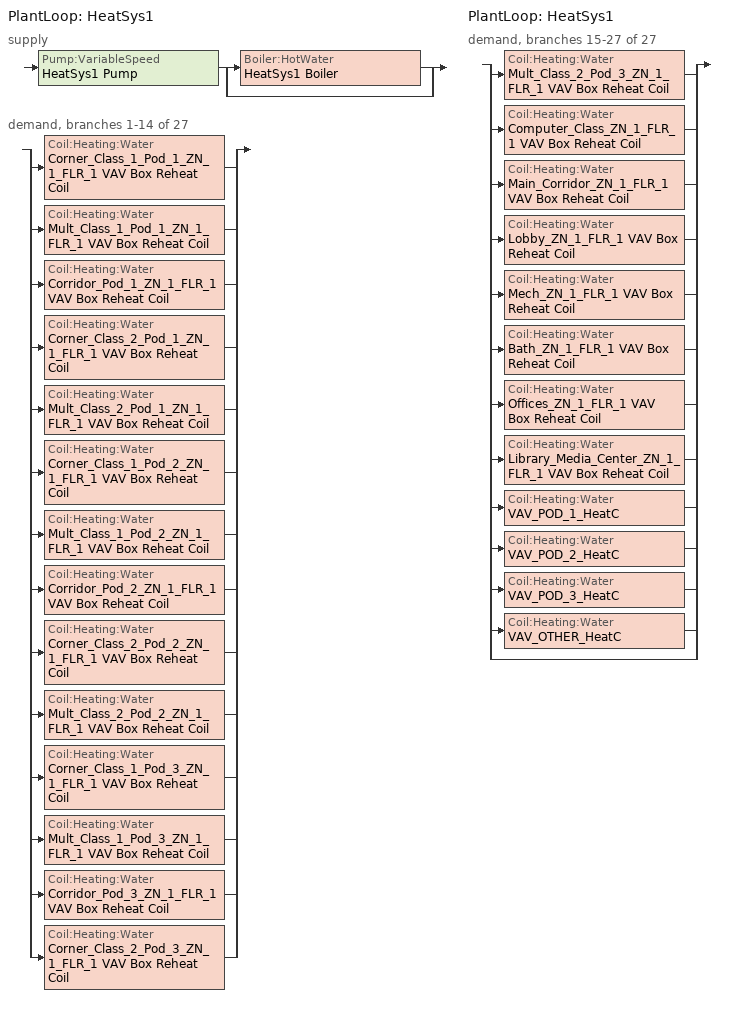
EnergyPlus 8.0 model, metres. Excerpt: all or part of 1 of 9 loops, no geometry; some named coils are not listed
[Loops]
PlantLoop 'HeatSys1'
 supply: Pump:VariableSpeed 'HeatSys1 Pump' > split
  | Boiler:HotWater 'HeatSys1 Boiler'
  | bypass
 demand, branches 1-14 of 27: split
  | Coil:Heating:Water 'Corner_Class_1_Pod_1_ZN_1_FLR_1 VAV Box Reheat Coil'
  | Coil:Heating:Water 'Mult_Class_1_Pod_1_ZN_1_FLR_1 VAV Box Reheat Coil'
  | Coil:Heating:Water 'Corridor_Pod_1_ZN_1_FLR_1 VAV Box Reheat Coil'
  | Coil:Heating:Water 'Corner_Class_2_Pod_1_ZN_1_FLR_1 VAV Box Reheat Coil'
  | Coil:Heating:Water 'Mult_Class_2_Pod_1_ZN_1_FLR_1 VAV Box Reheat Coil'
  | Coil:Heating:Water 'Corner_Class_1_Pod_2_ZN_1_FLR_1 VAV Box Reheat Coil'
  | Coil:Heating:Water 'Mult_Class_1_Pod_2_ZN_1_FLR_1 VAV Box Reheat Coil'
  | Coil:Heating:Water 'Corridor_Pod_2_ZN_1_FLR_1 VAV Box Reheat Coil'
  | Coil:Heating:Water 'Corner_Class_2_Pod_2_ZN_1_FLR_1 VAV Box Reheat Coil'
  | Coil:Heating:Water 'Mult_Class_2_Pod_2_ZN_1_FLR_1 VAV Box Reheat Coil'
  | Coil:Heating:Water 'Corner_Class_1_Pod_3_ZN_1_FLR_1 VAV Box Reheat Coil'
  | Coil:Heating:Water 'Mult_Class_1_Pod_3_ZN_1_FLR_1 VAV Box Reheat Coil'
  | Coil:Heating:Water 'Corridor_Pod_3_ZN_1_FLR_1 VAV Box Reheat Coil'
  | Coil:Heating:Water 'Corner_Class_2_Pod_3_ZN_1_FLR_1 VAV Box Reheat Coil'
PlantLoop 'HeatSys1'
 demand, branches 15-27 of 27: split
  | Coil:Heating:Water 'Mult_Class_2_Pod_3_ZN_1_FLR_1 VAV Box Reheat Coil'
  | Coil:Heating:Water 'Computer_Class_ZN_1_FLR_1 VAV Box Reheat Coil'
  | Coil:Heating:Water 'Main_Corridor_ZN_1_FLR_1 VAV Box Reheat Coil'
  | Coil:Heating:Water 'Lobby_ZN_1_FLR_1 VAV Box Reheat Coil'
  | Coil:Heating:Water 'Mech_ZN_1_FLR_1 VAV Box Reheat Coil'
  | Coil:Heating:Water 'Bath_ZN_1_FLR_1 VAV Box Reheat Coil'
  | Coil:Heating:Water 'Offices_ZN_1_FLR_1 VAV Box Reheat Coil'
  | Coil:Heating:Water 'Library_Media_Center_ZN_1_FLR_1 VAV Box Reheat Coil'
  | Coil:Heating:Water 'VAV_POD_1_HeatC'
  | Coil:Heating:Water 'VAV_POD_2_HeatC'
  | Coil:Heating:Water 'VAV_POD_3_HeatC'
  | Coil:Heating:Water 'VAV_OTHER_HeatC'
  | bypass
[Sizing:Plant]
HeatSys1: Loop Type=Heating; Design Loop Exit Temperature {C}=82; Loop Design Temperature Difference {deltaC}=11
[Coil:Heating:Water] Availability Schedule=ALWAYS_ON; U-Factor Times Area Value {W/K}=AUTOSIZE; Maximum Water Flow Rate {m3/s}=AUTOSIZE; Performance Input Method=UFactorTimesAreaAndDesignWaterFlowRate; Rated Capacity {W}=AUTOSIZE; Rated Inlet Water Temperature {C}=82.2; Rated Inlet Air Temperature {C}=12.8; Rated Outlet Water Temperature {C}=71.1; Rated Outlet Air Temperature {C}=40
Corner_Class_1_Pod_1_ZN_1_FLR_1 VAV Box Reheat Coil; Mult_Class_1_Pod_1_ZN_1_FLR_1 VAV Box Reheat Coil; Corridor_Pod_1_ZN_1_FLR_1 VAV Box Reheat Coil; Corner_Class_2_Pod_1_ZN_1_FLR_1 VAV Box Reheat Coil; Mult_Class_2_Pod_1_ZN_1_FLR_1 VAV Box Reheat Coil; Corner_Class_1_Pod_2_ZN_1_FLR_1 VAV Box Reheat Coil; Mult_Class_1_Pod_2_ZN_1_FLR_1 VAV Box Reheat Coil; Corridor_Pod_2_ZN_1_FLR_1 VAV Box Reheat Coil; Corner_Class_2_Pod_2_ZN_1_FLR_1 VAV Box Reheat Coil; Mult_Class_2_Pod_2_ZN_1_FLR_1 VAV Box Reheat Coil; Corner_Class_1_Pod_3_ZN_1_FLR_1 VAV Box Reheat Coil; Mult_Class_1_Pod_3_ZN_1_FLR_1 VAV Box Reheat Coil; Corridor_Pod_3_ZN_1_FLR_1 VAV Box Reheat Coil; Corner_Class_2_Pod_3_ZN_1_FLR_1 VAV Box Reheat Coil; Mult_Class_2_Pod_3_ZN_1_FLR_1 VAV Box Reheat Coil; Computer_Class_ZN_1_FLR_1 VAV Box Reheat Coil; Main_Corridor_ZN_1_FLR_1 VAV Box Reheat Coil; Lobby_ZN_1_FLR_1 VAV Box Reheat Coil; Mech_ZN_1_FLR_1 VAV Box Reheat Coil; Bath_ZN_1_FLR_1 VAV Box Reheat Coil; Offices_ZN_1_FLR_1 VAV Box Reheat Coil; Library_Media_Center_ZN_1_FLR_1 VAV Box Reheat Coil
[Pump:VariableSpeed]
HeatSys1 Pump: Rated Flow Rate {m3/s}=AUTOSIZE; Rated Pump Head {Pa}=179352; Rated Power Consumption {W}=AUTOSIZE; Motor Efficiency=0.9; Fraction of Motor Inefficiencies to Fluid Stream=0; Coefficient 1 of the Part Load Performance Curve=0; Coefficient 2 of the Part Load Performance Curve=1; Coefficient 3 of the Part Load Performance Curve=0; Coefficient 4 of the Part Load Performance Curve=0; Minimum Flow Rate {m3/s}=0; Pump Control Type=Intermittent
[Boiler:HotWater]
HeatSys1 Boiler: Fuel Type=NATURALGAS; Nominal Capacity {W}=319692; Nominal Thermal Efficiency=0.8; Efficiency Curve Temperature Evaluation Variable=LeavingBoiler; Normalized Boiler Efficiency Curve=HeatSys1 Boiler Efficiency Curve; Design Water Outlet Temperature {C}=81; Design Water Flow Rate {m3/s}=AUTOSIZE; Minimum Part Load Ratio=0; Maximum Part Load Ratio=1.2; Optimum Part Load Ratio=1; Water Outlet Upper Temperature Limit {C}=95; Boiler Flow Mode=LeavingSetpointModulated; Parasitic Electric Load {W}=0; Sizing Factor=1
[SetpointManager:Scheduled] Control Variable=Temperature; Schedule=HW-Loop-Temp-Schedule
Name | Setpoint Node or NodeList
HeatSys1 Boiler Setpoint Manager | HeatSys1 Supply Equipment Outlet Node
HeatSys1 Loop Setpoint Manager | HeatSys1 Supply Outlet Node
[PlantLoop]
HeatSys1: Fluid Type=Water; Plant Equipment Operation Scheme=HeatSys1 Loop Operation Scheme List; Maximum Loop Temperature {C}=100; Minimum Loop Temperature {C}=10; Maximum Loop Flow Rate {m3/s}=AUTOSIZE; Minimum Loop Flow Rate {m3/s}=0; Plant Loop Volume {m3}=AUTOSIZE; Load Distribution Scheme=Optimal
[PlantEquipmentList]
HeatSys1 Equipment List: HeatSys1 Boiler
[PlantEquipmentOperation:HeatingLoad]
HeatSys1 Operation Scheme: Load Range 1 Lower Limit {W}=0; Load Range 1 Upper Limit {W}=1000000000000000; Range 1 Equipment List=HeatSys1 Equipment List
[PlantEquipmentOperationSchemes]
HeatSys1 Loop Operation Scheme List: Control Scheme 1=HeatSys1 Operation Scheme; Control Scheme 1 Schedule=PlantOnSched
[EnergyManagementSystem:Sensor]
BoilerPLR: Output:Variable or Output:Meter Index Key=HeatSys1 Boiler; Output:Variable or Output:Meter=Boiler Part Load Ratio
[EnergyManagementSystem:ProgramCallingManager]
VAV_OTHER_OPTIMUM_START_DETERMINATION_EMS_Program Manager: BeginTimestepBeforePredictor; VAV_OTHER_OPTIMUM_START_DETERMINATION_EMS_Program
BoilerParManager: BeginNewEnvironment; SetBoilerPar
BoilerCurveManager: InsideHVACSystemIterationLoop; SetBoilerCurve
[EnergyManagementSystem:OutputVariable]
Wired_LTG: EMS Variable=Wired_LTG; Type of Data in Variable=Summed; Update Frequency=ZoneTimeStep
[ElectricLoadCenter:Transformer]
Transformer 1: Availability Schedule=Always_On; Transformer Usage=PowerInFromGrid; Nameplate Rating {VA}=112500; Phase=3; Conductor Material=Aluminum; Full Load Temperature Rise {C}=150; Fraction of Eddy Current Losses=0.1; Performance Input Method=NominalEfficiency; Nameplate Efficiency=0.982; Per Unit Load for Nameplate Efficiency=0.35; Reference Temperature for Nameplate Efficiency {C}=75; Consider Transformer Loss for Utility Cost=Yes; Meter 1=Wired_LTG_Electricity; Meter 2=InteriorEquipment:Electricity
[EnergyManagementSystem:Actuator]
Name | Actuated Component Unique | Actuated Component Type | Actuated Component Control Type
PSZ2_5_Timestep_Econ_Eff | PSZ2_5_Timestep_Econ_Eff_SCH | Schedule:Constant | Schedule Value
PSZ1_6_Timestep_Econ_Eff | PSZ1_6_Timestep_Econ_Eff_SCH | Schedule:Constant | Schedule Value
PSZ2_7_Timestep_Econ_Eff | PSZ2_7_Timestep_Econ_Eff_SCH | Schedule:Constant | Schedule Value
CLGSETP_SCH_VAV_POD_1_Actuator | CLGSETP_SCH_VAV_POD_1 | Schedule:Compact | Schedule Value
CLGSETP_SCH_VAV_POD_2_Actuator | CLGSETP_SCH_VAV_POD_2 | Schedule:Compact | Schedule Value
CLGSETP_SCH_VAV_POD_3_Actuator | CLGSETP_SCH_VAV_POD_3 | Schedule:Compact | Schedule Value
CLGSETP_SCH_VAV_OTHER_Actuator | CLGSETP_SCH_VAV_OTHER | Schedule:Compact | Schedule Value
HTGSETP_SCH_VAV_POD_1_Actuator | HTGSETP_SCH_VAV_POD_1 | Schedule:Compact | Schedule Value
HTGSETP_SCH_VAV_POD_2_Actuator | HTGSETP_SCH_VAV_POD_2 | Schedule:Compact | Schedule Value
HTGSETP_SCH_VAV_POD_3_Actuator | HTGSETP_SCH_VAV_POD_3 | Schedule:Compact | Schedule Value
HTGSETP_SCH_VAV_OTHER_Actuator | HTGSETP_SCH_VAV_OTHER | Schedule:Compact | Schedule Value
BoilerCurve | HEATSYS1 BOILER EFFICIENCY CURVE | Curve | Curve Result
[Schedule:Compact]
ALWAYS_ON; PlantOnSched: Through: 12/31, For: AllDays, Until: 24:00, 1
HW-Loop-Temp-Schedule: Through: 12/31, For: AllDays, Until: 24:00, 82
HTGSETP_SCH_VAV_POD_1; HTGSETP_SCH_VAV_POD_2; HTGSETP_SCH_VAV_POD_3; HTGSETP_SCH_VAV_OTHER: Through: 12/31, For: SummerDesignDay, Until: 24:00, 15.6, For: WinterDesignDay, Until: 24:00, 21, For: Weekdays, Until: 06:00, 15.6, Until: 07:00, 21, Until: 08:00, 21, Until: 21:00, 21, Until: 24:00, 15.6, For: WeekEnds Holidays AllOtherDays, Until: 24:00, 15.6
CLGSETP_SCH_VAV_POD_1; CLGSETP_SCH_VAV_POD_2; CLGSETP_SCH_VAV_POD_3; CLGSETP_SCH_VAV_OTHER: Through: 12/31, For: SummerDesignDay, Until: 24:00, 24, For: WinterDesignDay, Until: 24:00, 26.7, For: Weekdays, Until: 06:00, 26.7, Until: 07:00, 24, Until: 08:00, 24, Until: 21:00, 24, Until: 24:00, 26.7, For: WeekEnds Holidays AllOtherDays, Until: 24:00, 26.7
[Curve:Quadratic]
HeatSys1 Boiler Efficiency Curve: Coefficient1 Constant=1; Coefficient2 x=0; Coefficient3 x**2=0; Minimum Value of x=0; Maximum Value of x=1
[Schedule:Constant]
PSZ2_5_Timestep_Econ_Eff_SCH; PSZ1_6_Timestep_Econ_Eff_SCH; PSZ2_7_Timestep_Econ_Eff_SCH: Fraction, 0.7
